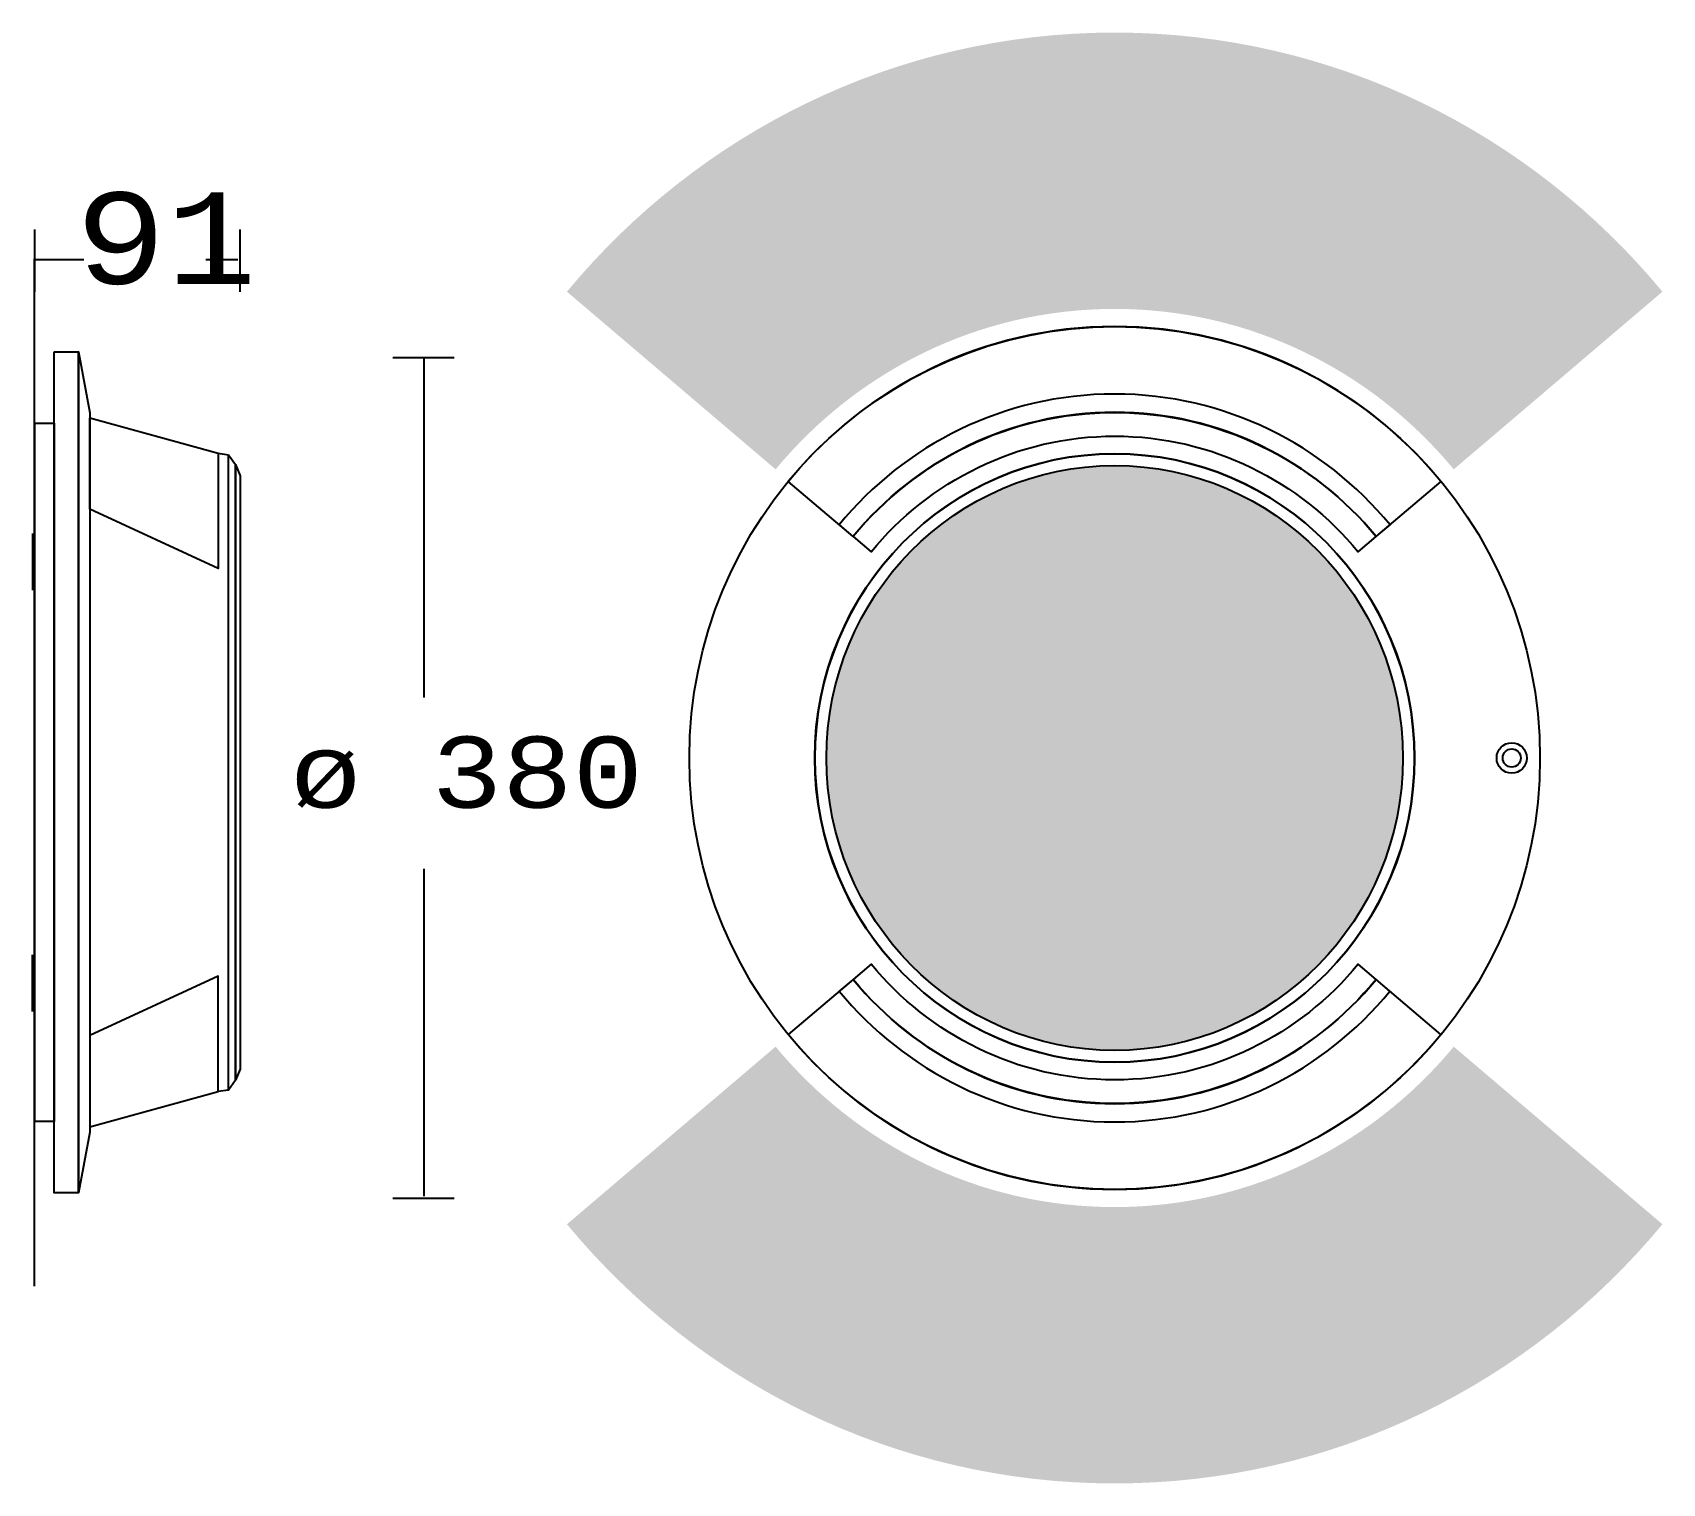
# Model space of a CAD drawing. Extents: x 25 to 290, y 0 to 236.
import ezdxf

# ---------------------------------------------------------------- set-up
doc = ezdxf.new("R2010")
doc.units = 0
doc.layers.add('LIVELLO_1', color=160, linetype='Continuous')
doc.styles.add('STD', font='txt')

# ---------------------------------------------------------------- blocks, each defined once
blk = doc.blocks.new('AI9-BLK1')
at = {"layer": 'LIVELLO_1'}
h = blk.add_hatch(color=2, dxfattribs=at)
h.dxf.hatch_style = 2
edge = h.paths.add_edge_path()
edge.add_spline(control_points=[(145.01, -75.74), (123.7, -101.48), (91.74, -117.84), (56.02, -117.84), (20.3, -117.84), (-11.65, -101.48), (-32.96, -75.74), (-32.96, -75.74), (0.94, -46.89), (0.94, -46.89), (14.13, -62.82), (33.91, -72.95), (56.02, -72.95), (78.14, -72.95), (97.92, -62.82), (111.11, -46.89), (111.11, -46.89), (145.01, -75.74), (145.01, -75.74)], knot_values=[0, 0, 0, 0, 1, 1, 1, 2, 2, 2, 3, 3, 3, 4, 4, 4, 5, 5, 5, 6, 6, 6, 6], degree=3, periodic=0)
edge = h.paths.add_edge_path()
edge.add_spline(control_points=[(-32.96, 75.75), (-11.65, 101.48), (20.3, 117.84), (56.02, 117.84), (91.74, 117.84), (123.7, 101.48), (145.01, 75.75), (145.01, 75.75), (111.11, 46.89), (111.11, 46.89), (97.92, 62.82), (78.14, 72.95), (56.02, 72.95), (33.91, 72.95), (14.13, 62.82), (0.94, 46.89), (0.94, 46.89), (-32.96, 75.75), (-32.96, 75.75)], knot_values=[0, 0, 0, 0, 1, 1, 1, 2, 2, 2, 3, 3, 3, 4, 4, 4, 5, 5, 5, 6, 6, 6, 6], degree=3, periodic=0)
h = blk.add_hatch(color=2, dxfattribs=at)
h.dxf.hatch_style = 2
edge = h.paths.add_edge_path()
edge.add_spline(control_points=[(9.2, 0), (9.2, 26.24), (30.16, 47.5), (56.02, 47.5), (81.88, 47.5), (102.85, 26.24), (102.85, 0), (102.85, -26.23), (81.88, -47.5), (56.02, -47.5), (30.16, -47.5), (9.2, -26.23), (9.2, 0)], knot_values=[0, 0, 0, 0, 1, 1, 1, 2, 2, 2, 3, 3, 3, 4, 4, 4, 4], degree=3, periodic=0)
at = {"layer": 'LIVELLO_1', "color": 7}
for p, q in [((-119.42, 75.72), (-119.42, 85.84)), ((-86.07, 75.73), (-86.07, 85.84)), ((-119.51, 81.11), (-119.51, -85.78)), ((-111.46, 80.94), (-119.23, 80.94)), ((-86.43, 80.94), (-91.63, 80.94)), ((-61.27, 65.04), (-51.3, 65.04)), ((-56.14, 9.84), (-56.14, 64.84)), ((-89.63, 49.51), (-87.95, 49.26)), ((-119.77, 36.47), (-119.77, 27.29)), ((-56.14, -71.15), (-56.14, -17.98)), ((-119.77, -41.16), (-119.77, -31.97)), ((-87.95, -53.94), (-89.63, -54.19)), ((-61.27, -71.51), (-51.3, -71.51))]:
    blk.add_line(p, q, dxfattribs=at)
for points in [[(-116.24, 65.96), (-112.3, 65.96), (-112.3, -70.63), (-116.24, -70.63)], [(-112.3, 65.96), (-110.49, 56.08), (-110.49, -60.76), (-112.3, -70.63)], [(-119.42, 54.37), (-116.24, 54.37), (-116.24, -59.05), (-119.42, -59.05)], [(-110.49, 55.24), (-89.63, 49.51), (-89.63, 30.77), (-110.49, 40.42)], [(-87.95, 49.26), (-86.82, 47.66), (-86.82, -52.35), (-87.95, -53.94)], [(-86.07, 45.85), (-86.07, -50.53), (-86.82, -52.35), (-86.82, 47.66)], [(-110.49, -59.91), (-89.63, -54.19), (-89.63, -35.44), (-110.49, -45.1)]]:
    blk.add_lwpolyline(points, close=True, dxfattribs=at)
for centre, major_axis, ratio in [((56.02, 0), (0, 70.08), 0.985801), ((56.02, 0), (0, 49.42), 0.985771), ((56.02, 0), (0, 47.5), 0.985813), ((120.53, 0), (0, 2.48), 0.987311), ((120.53, 0), (0, 1.49), 0.987171)]:
    blk.add_ellipse(centre, major_axis=major_axis, ratio=ratio, dxfattribs=at)
for points, knots in [([(2.95, 44.92), (15.64, 60.3), (34.69, 70.09), (56, 70.09), (77.31, 70.09), (96.36, 60.3), (109.04, 44.92), (109.04, 44.92), (98.5, 35.97), (98.5, 35.97), (88.33, 48.3), (73.07, 56.13), (56, 56.13), (38.93, 56.13), (23.66, 48.3), (13.5, 35.97), (13.5, 35.97), (2.95, 44.92), (2.95, 44.92)], [0, 0, 0, 0, 1, 1, 1, 2, 2, 2, 3, 3, 3, 4, 4, 4, 5, 5, 5, 6, 6, 6, 6]), ([(11.24, 37.89), (21.95, 50.86), (38.02, 59.12), (56, 59.12), (73.98, 59.12), (90.05, 50.86), (100.76, 37.89), (100.76, 37.89), (98.5, 35.97), (98.5, 35.97), (88.33, 48.3), (73.07, 56.13), (56, 56.13), (38.93, 56.13), (23.66, 48.3), (13.5, 35.97), (13.5, 35.97), (11.24, 37.89), (11.24, 37.89)], [0, 0, 0, 0, 1, 1, 1, 2, 2, 2, 3, 3, 3, 4, 4, 4, 5, 5, 5, 6, 6, 6, 6]), ([(98.5, 35.98), (98.5, 35.98), (95.57, 33.49), (95.57, 33.49), (86.12, 44.98), (71.9, 52.28), (56.02, 52.28), (40.13, 52.28), (25.92, 44.98), (16.46, 33.49), (16.46, 33.49), (13.54, 35.98), (13.54, 35.98), (23.69, 48.31), (38.95, 56.16), (56.02, 56.16), (73.08, 56.16), (88.34, 48.31), (98.5, 35.98)], [0, 0, 0, 0, 1, 1, 1, 2, 2, 2, 3, 3, 3, 4, 4, 4, 5, 5, 5, 6, 6, 6, 6]), ([(98.5, 35.98), (98.5, 35.98), (95.57, 33.49), (95.57, 33.49), (86.12, 44.98), (71.9, 52.28), (56.02, 52.28), (40.13, 52.28), (25.92, 44.98), (16.46, 33.49), (16.46, 33.49), (13.54, 35.98), (13.54, 35.98), (23.69, 48.31), (38.95, 56.16), (56.02, 56.16), (73.08, 56.16), (88.34, 48.31), (98.5, 35.98)], [0, 0, 0, 0, 1, 1, 1, 2, 2, 2, 3, 3, 3, 4, 4, 4, 5, 5, 5, 6, 6, 6, 6]), ([(7.31, 0), (7.31, 27.3), (29.12, 49.42), (56.02, 49.42), (82.93, 49.42), (104.73, 27.3), (104.73, 0), (104.73, -27.29), (82.93, -49.42), (56.02, -49.42), (29.12, -49.42), (7.31, -27.29), (7.31, 0)], [0, 0, 0, 0, 1, 1, 1, 2, 2, 2, 3, 3, 3, 4, 4, 4, 4]), ([(13.55, -35.97), (13.55, -35.97), (16.47, -33.49), (16.47, -33.49), (25.93, -44.97), (40.14, -52.28), (56.03, -52.28), (71.91, -52.28), (86.13, -44.97), (95.58, -33.49), (95.58, -33.49), (98.51, -35.97), (98.51, -35.97), (88.35, -48.31), (73.09, -56.16), (56.03, -56.16), (38.96, -56.16), (23.7, -48.31), (13.55, -35.97)], [0, 0, 0, 0, 1, 1, 1, 2, 2, 2, 3, 3, 3, 4, 4, 4, 5, 5, 5, 6, 6, 6, 6]), ([(13.55, -35.97), (13.55, -35.97), (16.47, -33.49), (16.47, -33.49), (25.93, -44.97), (40.14, -52.28), (56.03, -52.28), (71.91, -52.28), (86.13, -44.97), (95.58, -33.49), (95.58, -33.49), (98.51, -35.97), (98.51, -35.97), (88.35, -48.31), (73.09, -56.16), (56.03, -56.16), (38.96, -56.16), (23.7, -48.31), (13.55, -35.97)], [0, 0, 0, 0, 1, 1, 1, 2, 2, 2, 3, 3, 3, 4, 4, 4, 5, 5, 5, 6, 6, 6, 6]), ([(109.03, -44.92), (96.35, -60.3), (77.31, -70.08), (56.01, -70.08), (34.72, -70.08), (15.68, -60.3), (3, -44.92), (3, -44.92), (13.54, -35.97), (13.54, -35.97), (23.7, -48.29), (38.95, -56.13), (56.01, -56.13), (73.08, -56.13), (88.33, -48.29), (98.49, -35.97), (98.49, -35.97), (109.03, -44.92), (109.03, -44.92)], [0, 0, 0, 0, 1, 1, 1, 2, 2, 2, 3, 3, 3, 4, 4, 4, 5, 5, 5, 6, 6, 6, 6]), ([(100.75, -37.88), (90.05, -50.86), (73.98, -59.12), (56.01, -59.12), (38.04, -59.12), (21.98, -50.86), (11.28, -37.88), (11.28, -37.88), (13.54, -35.97), (13.54, -35.97), (23.7, -48.29), (38.95, -56.13), (56.01, -56.13), (73.08, -56.13), (88.33, -48.29), (98.49, -35.97), (98.49, -35.97), (100.75, -37.88), (100.75, -37.88)], [0, 0, 0, 0, 1, 1, 1, 2, 2, 2, 3, 3, 3, 4, 4, 4, 5, 5, 5, 6, 6, 6, 6])]:
    blk.add_open_spline(points, degree=3, knots=knots, dxfattribs=at)
at = {"layer": 'LIVELLO_1', "color": 7, "attachment_point": 1, "style": 'STD'}
for s, insert, char_height in [('\\fCourier|b0|i0;\\H14.8456;\\W0.99;\\C7;91', (-112.83, 91.87), 14.8456), ('\\fCourier|b0|i0;\\H11.5507;\\W0.99;\\C7;ø 380', (-77.87, 3.48), 11.5507)]:
    blk.add_mtext(s, dxfattribs=dict(at, insert=insert, char_height=char_height))

msp = doc.modelspace()

# ---------------------------------------------------------------- block references
at = {"layer": 'LIVELLO_1', "color": 7}
msp.add_blockref('AI9-BLK1', (145.005447, 117.835529), dxfattribs=at)

doc.saveas('drawing.dxf')
